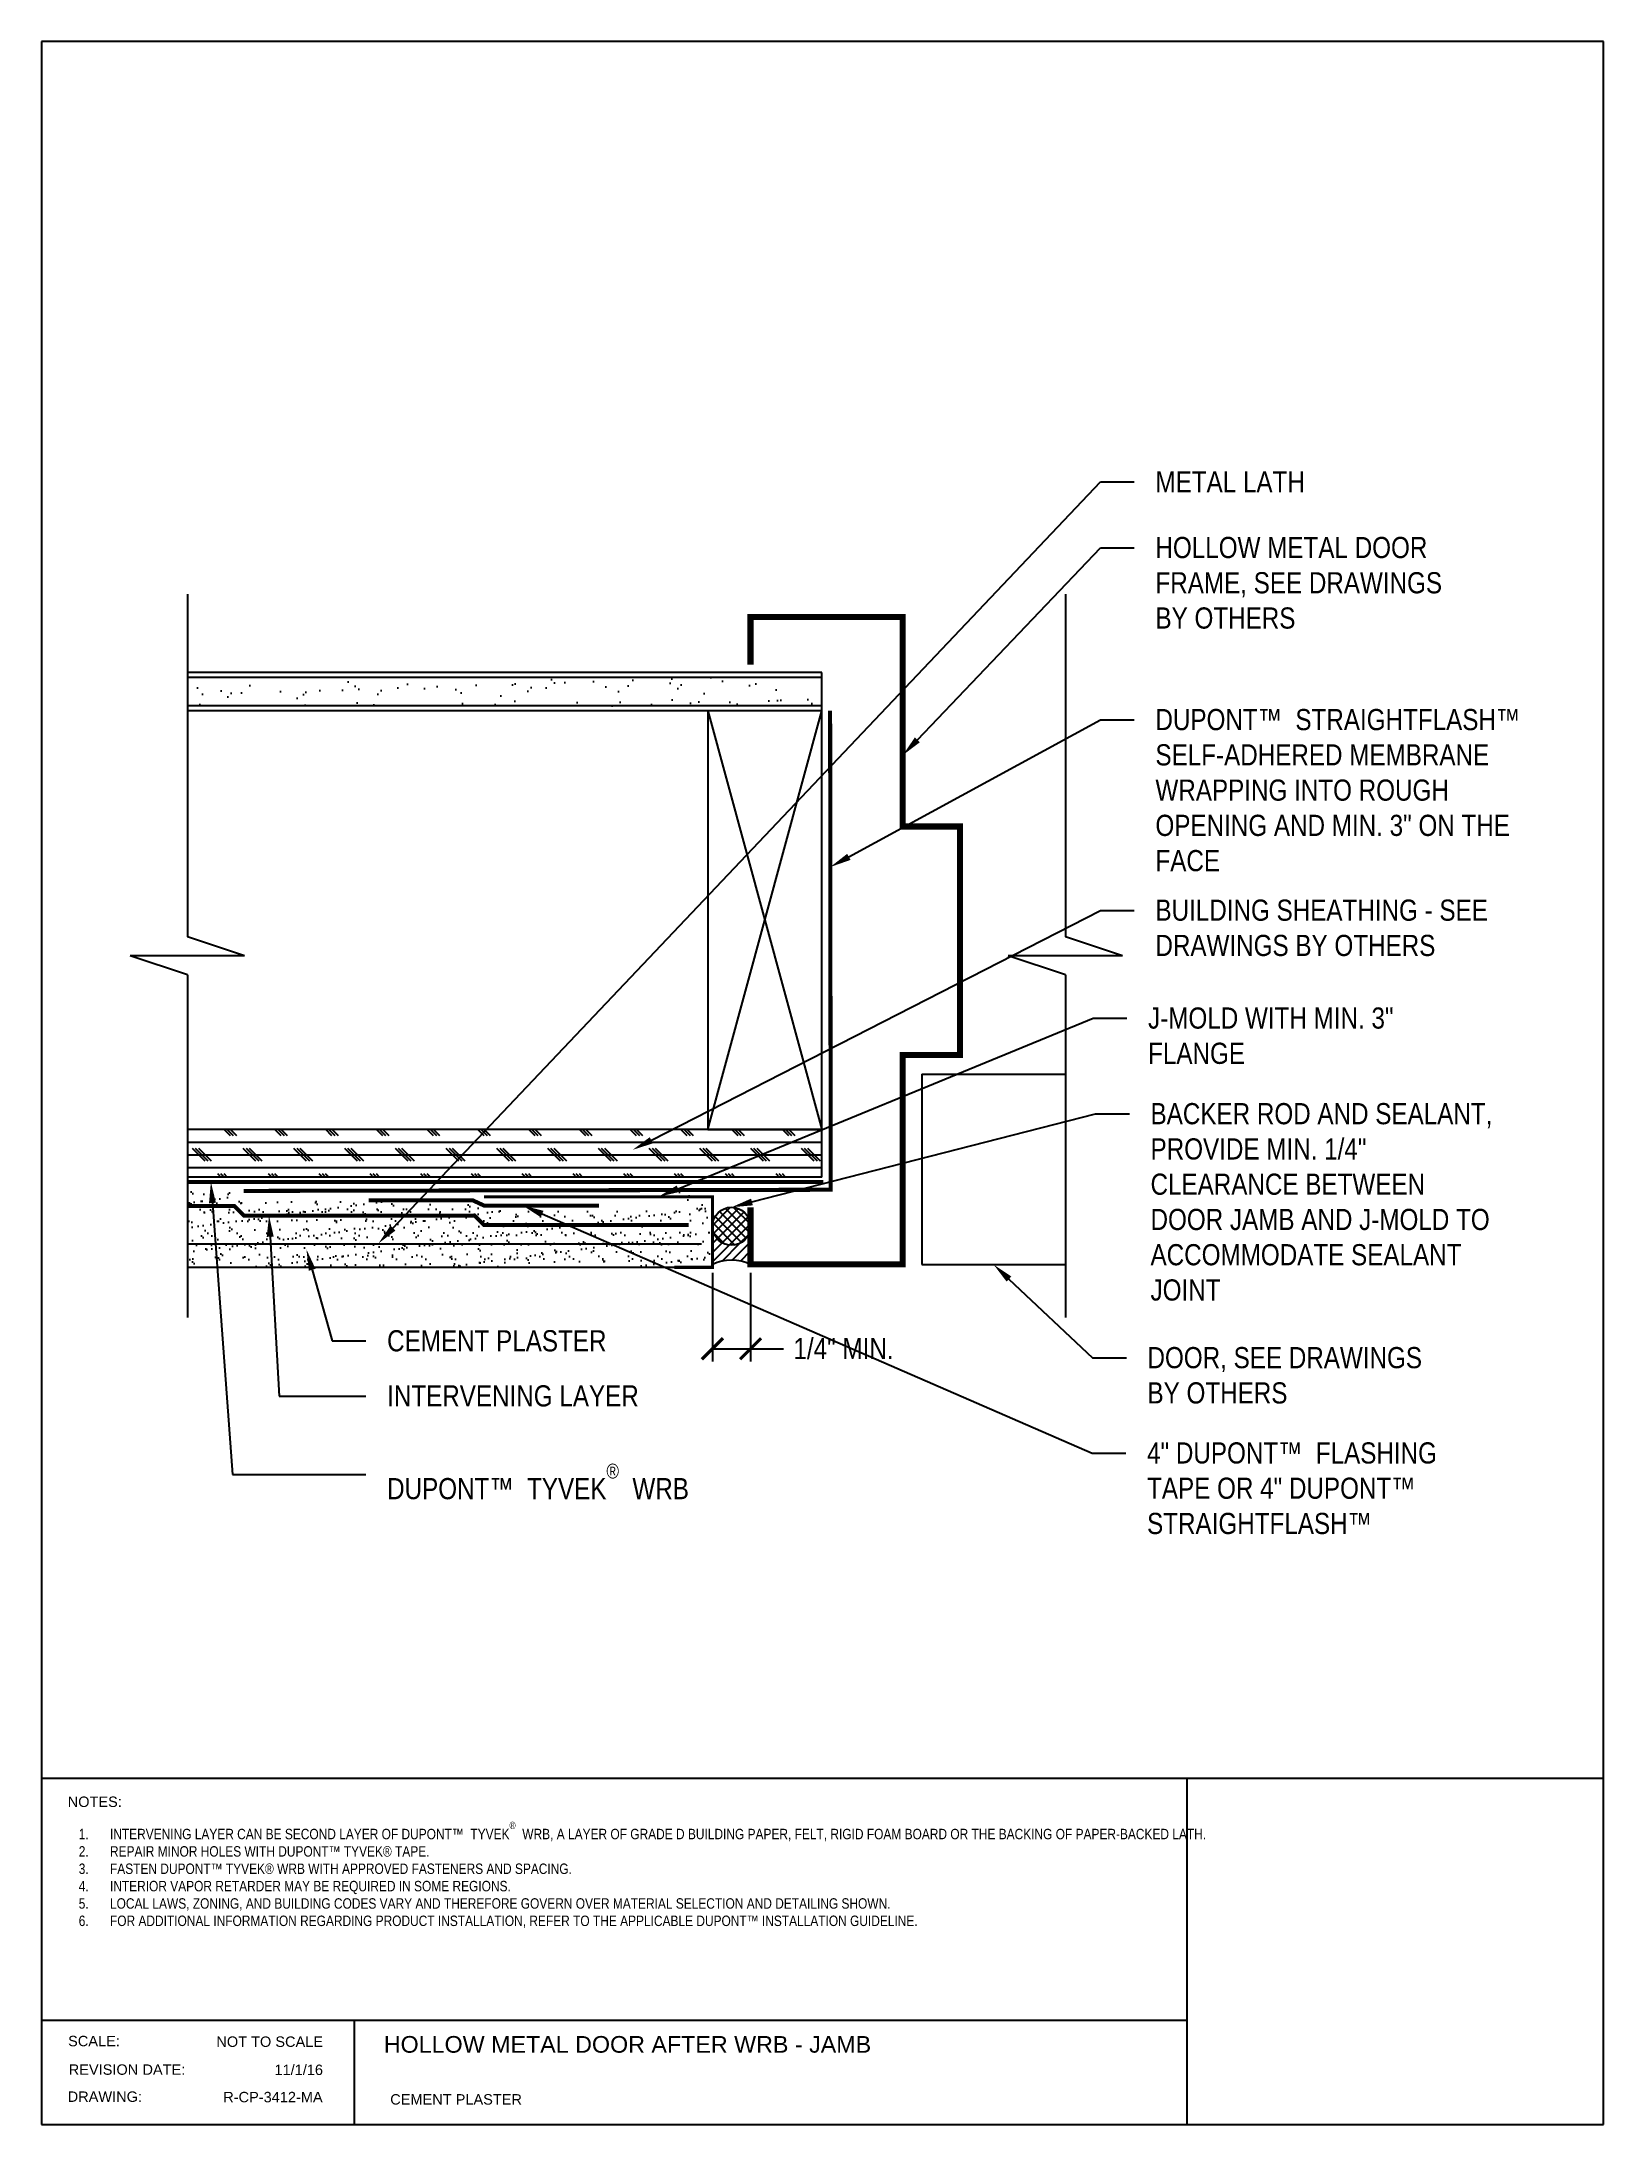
# Paper-space layout 'Title Block' of a CAD drawing. Header units: inches. Extents: x 0.3 to 7.8, y 0.1 to 10.1.
# The model-space entities are those that its viewports show. They can reach past a viewport. Long polylines and large blocks are cut down to what shows.
import ezdxf
from ezdxf import colors
from ezdxf.entities.mleader import LeaderData, LeaderLine
from ezdxf.math import Vec2, Vec3

# ---------------------------------------------------------------- set-up
doc = ezdxf.new("R2010")
doc.units = ezdxf.units.IN
doc.header["$MEASUREMENT"] = 0
for name, pattern in [('CENTER2', [1.125, 0.75, -0.125, 0.125, -0.125]), ('CENTER6', [0.4125, 0.3, -0.05, 0.03125, -0.03125]), ('HIDDEN', [0.375, 0.25, -0.125])]:
    doc.linetypes.add(name, pattern=pattern)
doc.layers.add('-ATI-HATCH', color=8, linetype='Continuous')
doc.layers.add('title block', color=7, linetype='Continuous')
for name, color, linetype, lineweight in [('-ATI-WRB', 5, 'CENTER6', 15), ('.ATI-DETAIL', 13, 'Continuous', 25), ('.ATI-HATCH', 8, 'Continuous', 25), ('.ATI-TEXT', 7, 'Continuous', 35), ('ATI-SAM', 4, 'HIDDEN', 15)]:
    doc.layers.add(name, color=color, linetype=linetype, lineweight=lineweight)
doc.styles.add('ATI ARCH 5-32', font='ARIALN.TTF', dxfattribs={"height": 0.15625})
doc.styles.get("Standard").update_dxf_attribs({"font": 'arial.ttf'})
doc.linetypes.add('ZIGZAG', pattern='A,0.0001,-0.2,[131,ltypeshp.shx,S=0.2,R=0,X=-0.2,Y=0],-0.4,[131,ltypeshp.shx,S=0.2,R=180,X=0.2,Y=0],-0.2', length=0.8001)
doc.dimstyles.new('ATI ARCH 5-32', dxfattribs={"dimscale": 12, "dimtxt": 0.15625, "dimasz": 0.15625, "dimexe": 0.09375, "dimexo": 0.0625, "dimgap": 0.09, "dimtad": 0, "dimdec": 4, "dimzin": 0, "dimdsep": 46, "dimlunit": 4, "dimtxsty": 'ATI ARCH 5-32', "dimblk": 'ARCHTICK', "dimcen": 0.09, "dimadec": 0, "dimazin": 0, "dimtfac": 0.8, "dimtdec": 4, "dimtofl": 0, "dimtmove": 0, "dimatfit": 2, "dimfxl": 1, "dimtolj": 1, "dimtzin": 0, "dimarcsym": 0})

# ---------------------------------------------------------------- blocks, each defined once
blk = doc.blocks.new('_ARCHTICK')
at = {"color": 0, "linetype": 'ByBlock', "const_width": 0.15}
blk.add_lwpolyline([(-0.5, -0.5), (0.5, 0.5)], dxfattribs=at)
blk = doc.blocks.new('*D2')
at = {"layer": '.ATI-TEXT', "color": 0, "lineweight": -2, "transparency": 16777216}
for p, q in [((28.202, 15.344), (28.202, 14.689)), ((28.483, 15.344), (28.483, 14.689)), ((28.202, 14.783), (28.483, 14.783)), ((28.483, 14.783), (28.727, 14.783))]:
    blk.add_line(p, q, dxfattribs=at)
at = {"layer": 'Defpoints', "color": 0, "transparency": 16777216}
for p in [(28.202, 15.406), (28.483, 15.406), (28.483, 14.783)]:
    blk.add_point(p, dxfattribs=at)
at = {"layer": '.ATI-TEXT', "color": 0, "lineweight": -2, "transparency": 16777216, "xscale": 0.15625, "yscale": 0.15625, "zscale": 0.15625, "rotation": 180}
blk.add_blockref('_ARCHTICK', (28.202, 14.783), dxfattribs=at)
at = {"layer": '.ATI-TEXT', "color": 0, "lineweight": -2, "transparency": 16777216, "xscale": 0.15625, "yscale": 0.15625, "zscale": 0.15625}
blk.add_blockref('_ARCHTICK', (28.483, 14.783), dxfattribs=at)
at = {"layer": '.ATI-TEXT', "color": 0, "transparency": 16777216, "insert": (29.17, 14.783), "char_height": 0.15625, "attachment_point": 5, "style": 'ATI ARCH 5-32'}
blk.add_mtext('\\A1;1/4" MIN.', dxfattribs=at)

msp = doc.modelspace()

# ---------------------------------------------------------------- hatches: boundary and pattern name
at = {"layer": '-ATI-HATCH'}
h = msp.add_hatch(dxfattribs=at)
h.set_pattern_fill('AR-SAND', color=256, scale=0.07)
h.set_pattern_definition([(37.5, (13.55091, -36.12444), (-0.00440954, 0.13487766), [0, -0.1064, 0, -0.119, 0, -0.11375]), (7.5, (13.55091, -36.12444), (0.12388437, 0.1975502), [0, -0.0574, 0, -0.0959, 0, -0.03675]), (327.5, (13.46481, -36.12444), (0.21798993, 0.00039613), [0, -0.035, 0, -0.126, 0, -0.1645]), (317.5, (13.46481, -36.12444), (0.21042886, 0.0614373), [0, -0.0175, 0, -0.0826, 0, -0.0945])])
h.paths.add_polyline_path([(28.20154, 15.9449), (27.93299, 15.9449), (27.93299, 15.89473), (28.02652, 15.80185), (26.51404, 15.80185), (26.44373, 15.87217), (24.74006, 15.87217), (24.66975, 15.94248), (24.3221, 15.94248), (24.3221, 15.38405), (27.92029, 15.38405), (28.20154, 15.38405)])
at = {"layer": '.ATI-HATCH'}
h = msp.add_hatch(dxfattribs=at)
h.set_pattern_fill('AR-SAND', color=256, scale=0.15, angle=-90)
h.set_pattern_definition([(307.5, (-413.77933, 191.4668), (0.28902357, 0.009449), [0, -0.228, 0, -0.255, 0, -0.24375]), (277.5, (-413.77933, 191.4668), (0.4233219, -0.2654665), [0, -0.123, 0, -0.2055, 0, -0.07875]), (237.5, (-413.77933, 191.6513), (0.00084886, -0.46712128), [0, -0.075, 0, -0.27, 0, -0.3525]), (227.5, (-413.77933, 191.6513), (0.13165133, -0.450919), [0, -0.0375, 0, -0.177, 0, -0.2025])])
h.paths.add_polyline_path([(24.3221, 19.74177), (24.3221, 19.53083), (29.01013, 19.53083), (29.01013, 19.74177)])
h = msp.add_hatch(dxfattribs=at)
h.set_pattern_fill('CORK', color=256, scale=0.75)
h.set_pattern_definition([(360, (23.84356, 16.40193), (2e-17, 0.09375), []), (135, (23.89044, 16.35505), (-0.1875, -0.1875), [0.132583, -0.132583]), (135, (23.91387, 16.35505), (-0.1875, -0.1875), [0.132583, -0.132583]), (135, (23.9373, 16.35505), (-0.1875, -0.1875), [0.132583, -0.132583])])
h.paths.add_polyline_path([(29.01013, 16.05037), (29.01013, 16.40193), (24.3221, 16.40193), (24.3221, 16.05037)])
h = msp.add_hatch(dxfattribs=at)
h.set_pattern_fill('ANSI37', color=256, scale=0.38)
h.set_pattern_definition([(45, (-214.526016, -531.336905), (-0.033587572, 0.033587572), []), (135, (-214.526016, -531.336905), (-0.033587572, -0.033587572), [])])
h.paths.add_polyline_path([(28.20154, 15.68742, 1), (28.48279, 15.68742, 1)])
h = msp.add_hatch(dxfattribs=at)
h.set_pattern_fill('ANSI31', color=256, scale=0.38)
h.set_pattern_definition([(45, (-214.526016, -531.336905), (-0.033587572, 0.033587572), [])])
h.paths.add_polyline_path([(28.48279, 15.40617), (28.48279, 15.68742, -1), (28.20154, 15.68742), (28.20154, 15.40617, -0.21479669)])

# ---------------------------------------------------------------- linework, layer by layer
at = {"layer": '-ATI-WRB', "linetype": 'CENTER6', "ltscale": 0.75, "const_width": 0.03}
msp.add_lwpolyline([(24.3221, 16.01521), (24.66975, 16.01521), (24.77043, 16.01521), (26.44406, 16.01521), (26.53151, 16.01521), (29.01982, 16.01521)], dxfattribs=at)
at = {"layer": '.ATI-DETAIL'}
for p, q in [((24.3221, 20.35691), (24.3221, 17.82566)), ((30.80921, 20.35691), (30.80921, 17.82566)), ((29.01013, 19.77693), (24.3221, 19.77693)), ((29.01013, 19.74177), (24.3221, 19.74177)), ((29.01013, 19.49568), (29.01013, 19.77693)), ((29.01013, 19.53083), (24.3221, 19.53083)), ((29.01013, 19.49568), (24.3221, 19.49568)), ((28.16638, 19.49568), (29.01013, 16.40193)), ((28.16638, 16.40193), (29.01013, 19.49568)), ((24.74397, 17.68504), (24.3221, 17.82566)), ((31.23109, 17.68504), (30.80921, 17.82566)), ((24.3221, 17.54441), (23.90022, 17.68504)), ((24.74397, 17.68504), (23.90022, 17.68504)), ((24.3221, 17.54441), (24.3221, 15.01316)), ((30.80921, 17.54441), (30.38734, 17.68504)), ((31.23109, 17.68504), (30.38734, 17.68504)), ((30.80921, 17.54441), (30.80921, 15.01316)), ((29.74842, 16.81091), (30.80921, 16.81091)), ((29.74842, 16.81091), (29.74842, 15.40466)), ((29.01013, 16.40193), (24.3221, 16.40193)), ((29.01013, 16.05037), (29.01013, 16.40193)), ((29.01013, 16.05037), (24.3221, 16.05037)), ((27.92661, 16.0099), (27.92661, 16.01578)), ((24.3221, 15.94248), (24.322, 15.38405)), ((29.74842, 15.40466), (30.80921, 15.40466)), ((27.92029, 15.38405), (24.322, 15.38405))]:
    msp.add_line(p, q, dxfattribs=at)
for points, const_width in [([(28.48279, 15.82805), (28.48279, 15.40617), (29.60779, 15.40617), (29.60779, 16.95305), (30.02967, 16.95305), (30.02967, 18.64055), (29.60779, 18.64055), (29.60779, 20.18742), (28.48279, 20.18742), (28.48279, 19.83586)], 0.045), ([(26.51404, 15.90558), (28.20154, 15.90558), (28.20154, 15.38405), (27.92029, 15.38405)], 0.0225)]:
    msp.add_lwpolyline(points, dxfattribs=dict(at, const_width=const_width))
msp.add_lwpolyline([(29.01013, 16.40193), (29.01013, 19.49568), (28.16638, 19.49568), (28.16638, 16.40193)], close=True, dxfattribs=at)
at = {"layer": '.ATI-DETAIL', "linetype": 'CENTER2', "ltscale": 0.75, "const_width": 0.03}
msp.add_lwpolyline([(24.3221, 15.83663), (24.66975, 15.83663), (24.74006, 15.76632), (26.44373, 15.76632), (26.51404, 15.696), (28.02652, 15.696)], dxfattribs=at)
at = {"layer": '.ATI-DETAIL', "linetype": 'ZIGZAG', "ltscale": 0.2}
msp.add_lwpolyline([(28.12053, 15.55535), (24.32205, 15.55575)], dxfattribs=at)
at = {"layer": '.ATI-DETAIL'}
msp.add_circle((28.34217, 15.68742), 0.14062, dxfattribs=at)
msp.add_arc((28.34217, 15.09393), 0.34245, 65.754509, 114.245491, dxfattribs=at)
at = {"layer": 'ATI-SAM', "const_width": 0.03}
msp.add_lwpolyline([(29.07095, 19.49568), (29.07528, 15.95717), (24.73899, 15.94867)], dxfattribs=at)
at = {"layer": 'ATI-SAM'}
msp.add_lwpolyline([(25.66253, 15.87876, 0.03, 0.03, 0), (26.4311, 15.87876, 0.03, 0.03, 0), (26.51372, 15.84051, 0.03, 0.03, 0), (27.36433, 15.84051, 0, 0, 0)], format="xyseb", dxfattribs=at)

# ---------------------------------------------------------------- dimensions: what is measured, and where the dimension line sits
at = {"layer": '.ATI-TEXT'}
dim = msp.add_linear_dim(base=(28.48279, 14.78313), p1=(28.20154, 15.40617), p2=(28.48279, 15.40617), text='1/4" MIN.', dimstyle='ATI ARCH 5-32', dxfattribs=at)
dim.commit()
dim.dimension.update_dxf_attribs({"geometry": '*D2', "text_midpoint": (29.16952, 14.78313), "dimtype": 160})

# ---------------------------------------------------------------- leaders
ml = msp.add_multileader_mtext('Standard', dxfattribs=at)
ml.set_content('METAL LATH', color=7, style='ATI ARCH 5-32')
ml.set_leader_properties(color=7)
ml.build(insert=Vec2(0, 0))
ml.multileader.update_dxf_attribs({"dogleg_length": 0.25, "arrow_head_size": 0.15625})
ctx = ml.context
ctx.base_point, ctx.char_height, ctx.arrow_head_size, ctx.landing_gap_size, ctx.plane_origin = Vec3(31.31836, 21.18617), 0.15625, 0.15625, 0.15625, Vec3(30.60079, 17.51615)
notes = []
notes.append((ctx, [(0, (1, 1, 0), (31.06836, 21.18617), (1, 0), 0.25, [(0, [(25.73345, 15.56032)], 0, [])])]))
ctx.mtext.insert, ctx.mtext.width, ctx.mtext.flow_direction = Vec3(31.47461, 21.26434), 2.3216082, 5
ml = msp.add_multileader_mtext('Standard', dxfattribs=at)
ml.set_content('HOLLOW METAL DOOR FRAME, SEE DRAWINGS BY OTHERS', color=7, style='ATI ARCH 5-32')
ml.set_leader_properties(color=7)
ml.build(insert=Vec2(0, 0))
ml.multileader.update_dxf_attribs({"dogleg_length": 0.25, "arrow_head_size": 0.15625})
ctx = ml.context
ctx.base_point, ctx.char_height, ctx.arrow_head_size, ctx.landing_gap_size, ctx.plane_origin = Vec3(31.31836, 20.70021), 0.15625, 0.15625, 0.15625, Vec3(30.60079, 16.72216)
notes.append((ctx, [(0, (1, 1, 0), (31.06836, 20.70021), (1, 0), 0.25, [(0, [(29.60779, 19.16757)], 0, [])])]))
ctx.mtext.insert, ctx.mtext.width, ctx.mtext.flow_direction = Vec3(31.47461, 20.77967), 2.3216082, 5
ml = msp.add_multileader_mtext('Standard', dxfattribs=at)
ml.set_content('DUPONT™  STRAIGHTFLASH™\\PSELF-ADHERED MEMBRANE \\PWRAPPING INTO ROUGH OPENING AND MIN. 3" ON THE FACE', color=7, style='ATI ARCH 5-32')
ml.set_leader_properties(color=7)
ml.build(insert=Vec2(0, 0))
ml.multileader.update_dxf_attribs({"dogleg_length": 0.25, "arrow_head_size": 0.15625})
ctx = ml.context
ctx.base_point, ctx.char_height, ctx.arrow_head_size, ctx.landing_gap_size, ctx.plane_origin = Vec3(31.31836, 19.42906), 0.15625, 0.15625, 0.15625, Vec3(30.6193, 15.98367)
notes.append((ctx, [(0, (1, 1, 0), (31.06836, 19.42906), (1, 0), 0.25, [(0, [(29.07236, 18.34152)], 0, [])])]))
ctx.mtext.insert, ctx.mtext.width, ctx.mtext.flow_direction = Vec3(31.47461, 19.50852), 2.9414867, 5
ml = msp.add_multileader_mtext('Standard', dxfattribs=at)
ml.set_content('BUILDING SHEATHING - SEE DRAWINGS BY OTHERS', color=7, style='ATI ARCH 5-32')
ml.set_leader_properties(color=7)
ml.build(insert=Vec2(0, 0))
ml.multileader.update_dxf_attribs({"dogleg_length": 0.25, "arrow_head_size": 0.15625})
ctx = ml.context
ctx.base_point, ctx.char_height, ctx.arrow_head_size, ctx.landing_gap_size, ctx.plane_origin = Vec3(31.31836, 18.0212), 0.15625, 0.15625, 0.15625, Vec3(30.68747, 18.15589)
notes.append((ctx, [(0, (1, 1, 0), (31.06836, 18.0212), (1, 0), 0.25, [(0, [(27.61126, 16.2518)], 0, [])])]))
ctx.mtext.insert, ctx.mtext.width, ctx.mtext.flow_direction = Vec3(31.47461, 18.10066), 2.5024735, 5
ml = msp.add_multileader_mtext('Standard', dxfattribs=at)
ml.set_content('J-MOLD WITH MIN. 3" FLANGE', color=7, style='ATI ARCH 5-32')
ml.set_leader_properties(color=7)
ml.build(insert=Vec2(0, 0))
ml.multileader.update_dxf_attribs({"dogleg_length": 0.25, "arrow_head_size": 0.15625})
ctx = ml.context
ctx.base_point, ctx.char_height, ctx.arrow_head_size, ctx.landing_gap_size, ctx.plane_origin = Vec3(31.26398, 17.2243), 0.15625, 0.15625, 0.15625, Vec3(30.66105, 14.73225)
notes.append((ctx, [(0, (1, 1, 0), (31.01398, 17.2243), (1, 0), 0.25, [(0, [(27.80284, 15.90558)], 0, [])])]))
ctx.mtext.insert, ctx.mtext.width, ctx.mtext.flow_direction = Vec3(31.42023, 17.30376), 1.8666504, 5
ml = msp.add_multileader_mtext('Standard', dxfattribs=at)
ml.set_content('\\A1;BACKER ROD AND SEALANT, PROVIDE MIN. 1/4" CLEARANCE BETWEEN DOOR JAMB AND J-MOLD TO ACCOMMODATE SEALANT JOINT', color=7, style='ATI ARCH 5-32')
ml.set_leader_properties(color=7)
ml.build(insert=Vec2(0, 0))
ml.multileader.update_dxf_attribs({"dogleg_length": 0.25, "arrow_head_size": 0.15625})
ctx = ml.context
ctx.base_point, ctx.char_height, ctx.arrow_head_size, ctx.landing_gap_size, ctx.plane_origin = Vec3(31.28211, 16.51796), 0.15625, 0.15625, 0.15625, Vec3(30.63988, 10.90967)
notes.append((ctx, [(0, (1, 1, 0), (31.03211, 16.51796), (1, 0), 0.25, [(0, [(28.34217, 15.82805)], 0, [])])]))
ctx.mtext.insert, ctx.mtext.width, ctx.mtext.flow_direction = Vec3(31.43836, 16.59742), 2.5840845, 5
ml = msp.add_multileader_mtext('Standard', dxfattribs=at)
ml.set_content('DUPONT™  TYVEK{\\A1;\\H0.7x;\\S®^ ;}  WRB', color=7, style='ATI ARCH 5-32')
ml.set_leader_properties(color=7)
ml.build(insert=Vec2(0, 0))
ml.multileader.update_dxf_attribs({"dogleg_length": 0.25, "arrow_head_size": 0.15625})
ctx = ml.context
ctx.base_point, ctx.char_height, ctx.arrow_head_size, ctx.landing_gap_size, ctx.plane_origin = Vec3(25.64164, 13.85429), 0.15625, 0.15625, 0.15625, Vec3(24.65011, 10.57458)
notes.append((ctx, [(0, (1, 1, 0), (24.65514, 13.85429), (1, 0), 0.9865, [(0, [(24.49592, 16.01521)], 0, [])])]))
ctx.mtext.insert, ctx.mtext.flow_direction = Vec3(25.79789, 13.93375), 5
ml = msp.add_multileader_mtext('Standard', dxfattribs=at)
ml.set_content('INTERVENING LAYER', color=7, style='ATI ARCH 5-32')
ml.set_leader_properties(color=7)
ml.build(insert=Vec2(0, 0))
ml.multileader.update_dxf_attribs({"dogleg_length": 0.25, "arrow_head_size": 0.15625})
ctx = ml.context
ctx.base_point, ctx.char_height, ctx.arrow_head_size, ctx.landing_gap_size, ctx.plane_origin = Vec3(25.64164, 14.43338), 0.15625, 0.15625, 0.15625, Vec3(24.46828, 15.21592)
notes.append((ctx, [(0, (1, 1, 0), (25.00016, 14.43338), (1, 0), 0.64148, [(0, [(24.9254, 15.76632)], 0, [])])]))
ctx.mtext.insert, ctx.mtext.flow_direction = Vec3(25.79789, 14.51284), 5
ml = msp.add_multileader_mtext('Standard', dxfattribs=at)
ml.set_content('4" DUPONT™  FLASHING TAPE OR 4" DUPONT™  \\PSTRAIGHTFLASH™ ', color=7, style='ATI ARCH 5-32')
ml.set_leader_properties(color=7)
ml.build(insert=Vec2(0, 0))
ml.multileader.update_dxf_attribs({"dogleg_length": 0.25, "arrow_head_size": 0.15625})
ctx = ml.context
ctx.base_point, ctx.char_height, ctx.arrow_head_size, ctx.landing_gap_size, ctx.plane_origin = Vec3(31.25648, 14.01179), 0.15625, 0.15625, 0.15625, Vec3(30.68747, 14.08846)
notes.append((ctx, [(0, (1, 1, 0), (31.00648, 14.01179), (1, 0), 0.25, [(0, [(26.79965, 15.84051)], 0, [])])]))
ctx.mtext.insert, ctx.mtext.width, ctx.mtext.flow_direction = Vec3(31.41273, 14.09125), 2.1991197, 5
ml = msp.add_multileader_mtext('Standard', dxfattribs=at)
ml.set_content('CEMENT PLASTER', color=7, style='ATI ARCH 5-32')
ml.set_leader_properties(color=7)
ml.build(insert=Vec2(0, 0))
ml.multileader.update_dxf_attribs({"dogleg_length": 0.25, "arrow_head_size": 0.15625})
ctx = ml.context
ctx.base_point, ctx.char_height, ctx.arrow_head_size, ctx.landing_gap_size, ctx.plane_origin = Vec3(25.64164, 14.8403), 0.15625, 0.15625, 0.15625, Vec3(30.68747, 14.487)
notes.append((ctx, [(0, (1, 1, 0), (25.39164, 14.8403), (1, 0), 0.25, [(0, [(25.2019, 15.51647)], 0, [])])]))
ctx.mtext.insert, ctx.mtext.width, ctx.mtext.flow_direction = Vec3(25.79789, 14.91976), 2.9865467, 5
ml = msp.add_multileader_mtext('Standard', dxfattribs=at)
ml.set_content('DOOR, SEE DRAWINGS BY OTHERS', color=7, style='ATI ARCH 5-32')
ml.set_leader_properties(color=7)
ml.build(insert=Vec2(0, 0))
ml.multileader.update_dxf_attribs({"dogleg_length": 0.25, "arrow_head_size": 0.15625})
ctx = ml.context
ctx.base_point, ctx.char_height, ctx.arrow_head_size, ctx.landing_gap_size, ctx.plane_origin = Vec3(31.25951, 14.71579), 0.15625, 0.15625, 0.15625, Vec3(30.68747, 15.35458)
notes.append((ctx, [(0, (1, 1, 0), (31.00951, 14.71579), (1, 0), 0.25, [(0, [(30.27881, 15.40466)], 0, [])])]))
ctx.mtext.insert, ctx.mtext.width, ctx.mtext.flow_direction = Vec3(31.41576, 14.79525), 2.1991197, 5
for ctx, leaders in notes:
    for number, flags, end, landing, length, lines in leaders:
        leader = LeaderData()
        leader.index, (leader.has_last_leader_line, leader.has_dogleg_vector, leader.attachment_direction) = number, flags
        leader.last_leader_point, leader.dogleg_vector, leader.dogleg_length = Vec3(end), Vec3(landing), length
        for number, points, colour, breaks in lines:
            line = LeaderLine()
            line.index, line.vertices, line.color, line.breaks = number, Vec3.list(points), colors.encode_raw_color(colour), breaks
            leader.lines.append(line)
        ctx.leaders.append(leader)

psp = doc.layouts.new('Title Block')

# ---------------------------------------------------------------- linework, layer by layer
for p, q in [((7.772, 10.075), (0.272, 10.075)), ((0.272, 10.075), (0.272, 0.075)), ((7.772, 0.075), (7.772, 10.075)), ((0.272, 1.737), (7.772, 1.737)), ((5.772, 1.737), (5.772, 0.075)), ((0.272, 0.575), (5.772, 0.575)), ((1.772, 0.575), (1.772, 0.075)), ((0.272, 0.075), (7.772, 0.075))]:
    psp.add_line(p, q)

# ---------------------------------------------------------------- texts
at = {"attachment_point": 1}
for s, width, heights, insert, char_height in [('HOLLOW METAL DOOR AFTER WRB - JAMB', 4.41952, [0], (1.915, 0.499), 0.08), ('NOT TO SCALE', 0.57187, [0.141], (1.111, 0.497), 0.05), ('REVISION', 0.67794, [0], (0.402, 0.363), 0.05), ('11/1/16', 0.46189, [0], (1.39, 0.362), 0.05), ('R-CP-3412-MA', 0.4399, [0], (1.144, 0.231), 0.05), ('CEMENT PLASTER', 1.07519, [0], (1.946, 0.22), 0.05)]:
    psp.add_mtext_dynamic_manual_height_columns(s, width=width, gutter_width=0.25, heights=heights, dxfattribs=dict(at, insert=insert, char_height=char_height))
for tag, p in [('NOTES:', (0.397, 1.599)), ('SCALE:', (0.399, 0.45)), ('DATE:', (0.756, 0.313)), ('DRAWING:', (0.397, 0.183))]:
    psp.add_attdef(tag, p, '', height=0.05)
at = {"layer": 'title block', "insert": (0.4, 1.528), "char_height": 0.05, "attachment_point": 1}
psp.add_mtext_dynamic_manual_height_columns('\\pi-0.15,l0.2,t0.2;{\\fArial Narrow|b0|i0|c0|p34;\\C7;1.^IINTERVENING LAYER CAN BE SECOND LAYER OF DUPONT™  TYVEK\\A1;\\H0.7x;\\S®^ ;\\A0;\\H1.42857x;  WRB, A LAYER OF GRADE D BUILDING PAPER, FELT, RIGID FOAM BOARD OR THE BACKING OF PAPER-BACKED LATH.\\P2.^IREPAIR MINOR HOLES WITH DUPONT™ TYVEK® TAPE. \\P3.^IFASTEN DUPONT™ TYVEK® WRB WITH APPROVED FASTENERS AND SPACING. \\P4.^IINTERIOR VAPOR RETARDER MAY BE REQUIRED IN SOME REGIONS. \\P5.^ILOCAL LAWS, ZONING, AND BUILDING CODES VARY AND THEREFORE GOVERN OVER MATERIAL SELECTION AND DETAILING SHOWN. \\P6.^IFOR ADDITIONAL INFORMATION REGARDING PRODUCT INSTALLATION, REFER TO THE APPLICABLE DUPONT™ INSTALLATION GUIDELINE.}', width=5.37213, gutter_width=0.25, heights=[0.953], dxfattribs=at)

# ---------------------------------------------------------------- viewports
at = {"layer": '0'}
psp.add_viewport(center=(4.022, 5.906), size=(7.5, 8.3378), view_center_point=(29.0148, 18.02419), view_height=12.827354, dxfattribs=at)

doc.saveas('drawing.dxf')
